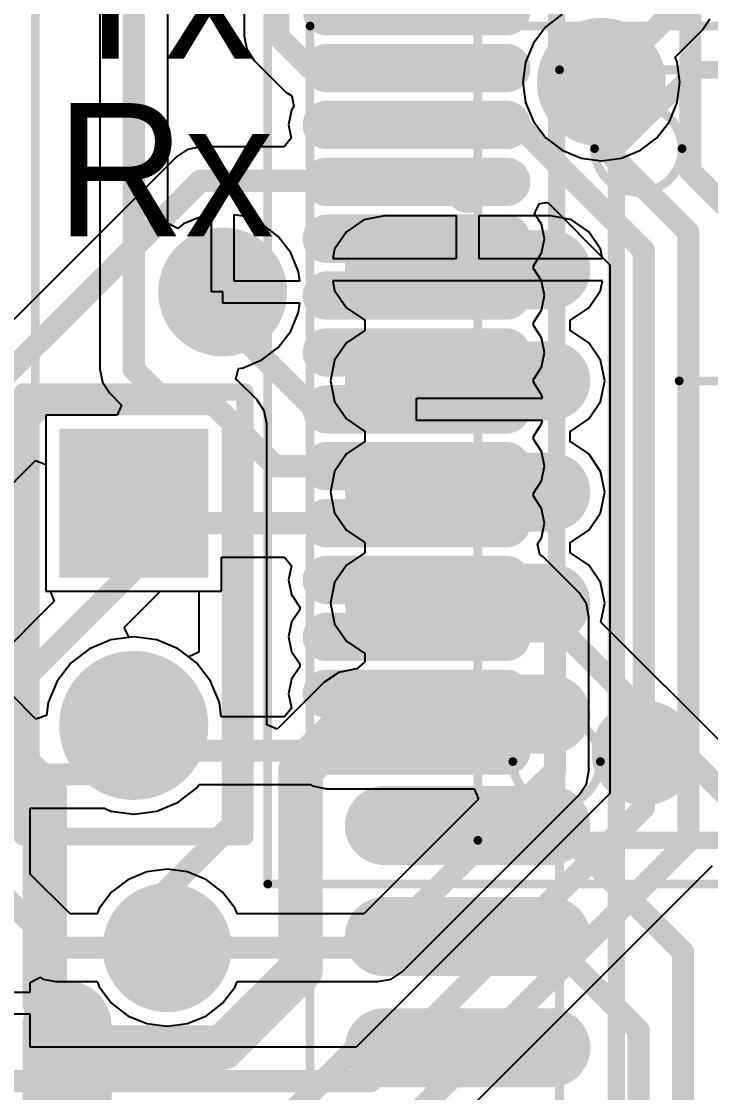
# Model space of a CAD drawing. Extents: x 60.8 to 138.7, y 69.3 to 128.3.
# Drawn here: x 96.63 to 104.51, y 89.4 to 101.64 of the extents above; entities that cross this region are included whole.
import ezdxf

# ---------------------------------------------------------------- set-up
doc = ezdxf.new("R2010")
doc.units = 0
doc.layers.get('0').update_dxf_attribs({"linetype": 'CONTINUOUS'})
for name, color, linetype in [('BOTTOMLAYER', 5, 'CONTINUOUS'), ('BOTTOMOVERLAY', 54, 'CONTINUOUS'), ('BOTTOMPASTE', 16, 'CONTINUOUS'), ('BOTTOMSOLDER', 6, 'CONTINUOUS'), ('MECHANICAL13', 56, 'CONTINUOUS'), ('MECHANICAL15', 56, 'CONTINUOUS'), ('MULTILAYER', 9, 'CONTINUOUS'), ('TOPLAYER', 1, 'CONTINUOUS'), ('TOPOVERLAY', 2, 'CONTINUOUS'), ('TOPPASTE', 8, 'CONTINUOUS'), ('TOPSOLDER', 216, 'CONTINUOUS')]:
    doc.layers.add(name, color=color, linetype=linetype)

# ---------------------------------------------------------------- blocks, each defined once
blk = doc.blocks.new('P____SO20_M_29')
at = {"layer": 'MECHANICAL15', "const_width": 0.1}
blk.add_lwpolyline([(-8.4, 8.5), (-8.4, -8.5)], dxfattribs=at)
blk = doc.blocks.new('P____SO20_M_30')
at = {"layer": 'MECHANICAL13', "const_width": 0.1}
for points in [[(-5.55, 8), (5.55, 8)], [(-5.55, -8), (-5.55, 8)]]:
    blk.add_lwpolyline(points, dxfattribs=at)
at = {"layer": 'MECHANICAL13'}
for points, const_width in [([(-5.575, 8, 1), (-5.525, 8, 1)], 0.05), ([(-5.575, 8, 1), (-5.525, 8, 1)], 0.05), ([(-4.15, 7.1, 1), (-5.15, 7.1, 1)], 0.1), ([(-5.175, 7.1, 1), (-5.125, 7.1, 1)], 0.05), ([(-4.175, 7.1, 1), (-4.125, 7.1, 1)], 0.05)]:
    blk.add_lwpolyline(points, format="xyb", close=True, dxfattribs=dict(at, const_width=const_width))
at = {"layer": 'MECHANICAL15', "const_width": 0.1}
for points in [[(-8.4, 8.5), (8.4, 8.5)], [(-8.4, -8.5), (-8.4, 8.5)]]:
    blk.add_lwpolyline(points, dxfattribs=at)
at = {"layer": 'MECHANICAL15', "const_width": 0.05}
blk.add_lwpolyline([(-8.425, 8.5, 1), (-8.375, 8.5, 1)], format="xyb", close=True, dxfattribs=at)
blk.add_lwpolyline([(-8.425, 8.5, 1), (-8.375, 8.5, 1)], format="xyb", close=True, dxfattribs=at)
at = {"layer": 'TOPLAYER', "const_width": 0.7}
for points in [[(-7.55, 5.715), (-5.65, 5.715)], [(-7.55, 4.445), (-5.65, 4.445)], [(-7.55, 3.175), (-5.65, 3.175)], [(-7.55, 1.905), (-5.65, 1.905)], [(-7.55, 0.635), (-5.65, 0.635)], [(-7.55, -0.635), (-5.65, -0.635)], [(-7.55, -1.905), (-5.65, -1.905)], [(-7.55, -3.175), (-5.65, -3.175)]]:
    blk.add_lwpolyline(points, dxfattribs=at)
at = {"layer": 'TOPLAYER', "const_width": 0.35}
for points in [[(-7.725, 5.715, 1), (-7.375, 5.715, 1)], [(-5.825, 5.715, 1), (-5.475, 5.715, 1)], [(-7.725, 4.445, 1), (-7.375, 4.445, 1)], [(-5.825, 4.445, 1), (-5.475, 4.445, 1)], [(-7.725, 3.175, 1), (-7.375, 3.175, 1)], [(-5.825, 3.175, 1), (-5.475, 3.175, 1)], [(-7.725, 1.905, 1), (-7.375, 1.905, 1)], [(-5.825, 1.905, 1), (-5.475, 1.905, 1)], [(-7.725, 0.635, 1), (-7.375, 0.635, 1)], [(-5.825, 0.635, 1), (-5.475, 0.635, 1)], [(-7.725, -0.635, 1), (-7.375, -0.635, 1)], [(-5.825, -0.635, 1), (-5.475, -0.635, 1)], [(-7.725, -1.905, 1), (-7.375, -1.905, 1)], [(-5.825, -1.905, 1), (-5.475, -1.905, 1)], [(-7.725, -3.175, 1), (-7.375, -3.175, 1)], [(-5.825, -3.175, 1), (-5.475, -3.175, 1)]]:
    blk.add_lwpolyline(points, format="xyb", close=True, dxfattribs=at)
at = {"layer": 'TOPOVERLAY', "const_width": 0.2}
for points in [[(-4.9, 7.1), (-4, 8)], [(-4, 8), (-3.65, 8)], [(-4.9, -8), (-4.9, 7.1)]]:
    blk.add_lwpolyline(points, dxfattribs=at)
at = {"layer": 'TOPOVERLAY'}
for points, const_width in [([(-4.05, 8, 1), (-3.95, 8, 1)], 0.1), ([(-4.05, 8, 1), (-3.95, 8, 1)], 0.1), ([(-4.95, 7.1, 1), (-4.85, 7.1, 1)], 0.1), ([(-4.95, 7.1, 1), (-4.85, 7.1, 1)], 0.1), ([(-6.475, 6.615, 1), (-6.725, 6.615, 1)], 0.25), ([(-6.787, 6.615, 1), (-6.663, 6.615, 1)], 0.125), ([(-6.537, 6.615, 1), (-6.412, 6.615, 1)], 0.125)]:
    blk.add_lwpolyline(points, format="xyb", close=True, dxfattribs=dict(at, const_width=const_width))
at = {"layer": 'TOPPASTE', "const_width": 0.7}
for points in [[(-7.55, 5.715), (-5.65, 5.715)], [(-7.55, 4.445), (-5.65, 4.445)], [(-7.55, 3.175), (-5.65, 3.175)], [(-7.55, 1.905), (-5.65, 1.905)], [(-7.55, 0.635), (-5.65, 0.635)], [(-7.55, -0.635), (-5.65, -0.635)], [(-7.55, -1.905), (-5.65, -1.905)], [(-7.55, -3.175), (-5.65, -3.175)]]:
    blk.add_lwpolyline(points, dxfattribs=at)
at = {"layer": 'TOPPASTE', "const_width": 0.35}
for points in [[(-7.725, 5.715, 1), (-7.375, 5.715, 1)], [(-5.825, 5.715, 1), (-5.475, 5.715, 1)], [(-7.725, 4.445, 1), (-7.375, 4.445, 1)], [(-5.825, 4.445, 1), (-5.475, 4.445, 1)], [(-7.725, 3.175, 1), (-7.375, 3.175, 1)], [(-5.825, 3.175, 1), (-5.475, 3.175, 1)], [(-7.725, 1.905, 1), (-7.375, 1.905, 1)], [(-5.825, 1.905, 1), (-5.475, 1.905, 1)], [(-7.725, 0.635, 1), (-7.375, 0.635, 1)], [(-5.825, 0.635, 1), (-5.475, 0.635, 1)], [(-7.725, -0.635, 1), (-7.375, -0.635, 1)], [(-5.825, -0.635, 1), (-5.475, -0.635, 1)], [(-7.725, -1.905, 1), (-7.375, -1.905, 1)], [(-5.825, -1.905, 1), (-5.475, -1.905, 1)], [(-7.725, -3.175, 1), (-7.375, -3.175, 1)], [(-5.825, -3.175, 1), (-5.475, -3.175, 1)]]:
    blk.add_lwpolyline(points, format="xyb", close=True, dxfattribs=at)
at = {"layer": 'TOPSOLDER', "const_width": 0.903}
for points in [[(-7.55, 5.715), (-5.65, 5.715)], [(-7.55, 4.445), (-5.65, 4.445)], [(-7.55, 3.175), (-5.65, 3.175)], [(-7.55, 1.905), (-5.65, 1.905)], [(-7.55, 0.635), (-5.65, 0.635)], [(-7.55, -0.635), (-5.65, -0.635)], [(-7.55, -1.905), (-5.65, -1.905)], [(-7.55, -3.175), (-5.65, -3.175)]]:
    blk.add_lwpolyline(points, dxfattribs=at)
at = {"layer": 'TOPSOLDER', "const_width": 0.452}
for points in [[(-7.776, 5.715, 1), (-7.324, 5.715, 1)], [(-5.876, 5.715, 1), (-5.424, 5.715, 1)], [(-7.776, 4.445, 1), (-7.324, 4.445, 1)], [(-5.876, 4.445, 1), (-5.424, 4.445, 1)], [(-7.776, 3.175, 1), (-7.324, 3.175, 1)], [(-5.876, 3.175, 1), (-5.424, 3.175, 1)], [(-7.776, 1.905, 1), (-7.324, 1.905, 1)], [(-5.876, 1.905, 1), (-5.424, 1.905, 1)], [(-7.776, 0.635, 1), (-7.324, 0.635, 1)], [(-5.876, 0.635, 1), (-5.424, 0.635, 1)], [(-7.776, -0.635, 1), (-7.324, -0.635, 1)], [(-5.876, -0.635, 1), (-5.424, -0.635, 1)], [(-7.776, -1.905, 1), (-7.324, -1.905, 1)], [(-5.876, -1.905, 1), (-5.424, -1.905, 1)], [(-7.776, -3.175, 1), (-7.324, -3.175, 1)], [(-5.876, -3.175, 1), (-5.424, -3.175, 1)]]:
    blk.add_lwpolyline(points, format="xyb", close=True, dxfattribs=at)
blk = doc.blocks.new('HDR1X2_54')
at = {"layer": 'BOTTOMLAYER', "const_width": 0.75}
blk.add_lwpolyline([(2.165, 0, 1), (2.915, 0, 1)], format="xyb", close=True, dxfattribs=at)
at = {"layer": 'BOTTOMLAYER'}
blk.add_solid([(-0.75, -0.75), (0.75, -0.75), (-0.75, 0.75), (0.75, 0.75)], dxfattribs=at)
at = {"layer": 'BOTTOMSOLDER', "const_width": 0.852}
blk.add_lwpolyline([(2.114, 0, 1), (2.966, 0, 1)], format="xyb", close=True, dxfattribs=at)
at = {"layer": 'BOTTOMSOLDER'}
blk.add_solid([(-0.852, -0.852), (0.852, -0.852), (-0.852, 0.852), (0.852, 0.852)], dxfattribs=at)
at = {"layer": 'MULTILAYER', "const_width": 0.75}
blk.add_lwpolyline([(2.165, 0, 1), (2.915, 0, 1)], format="xyb", close=True, dxfattribs=at)
at = {"layer": 'MULTILAYER'}
blk.add_solid([(-0.75, -0.75), (0.75, -0.75), (-0.75, 0.75), (0.75, 0.75)], dxfattribs=at)
at = {"layer": 'TOPLAYER', "const_width": 0.75}
blk.add_lwpolyline([(2.165, 0, 1), (2.915, 0, 1)], format="xyb", close=True, dxfattribs=at)
at = {"layer": 'TOPLAYER'}
blk.add_solid([(-0.75, -0.75), (0.75, -0.75), (-0.75, 0.75), (0.75, 0.75)], dxfattribs=at)
at = {"layer": 'TOPOVERLAY', "const_width": 0.2}
for points in [[(-1.27, -1.27), (-1.27, 1.27)], [(3.81, 1.27), (-1.27, 1.27)], [(3.81, -1.27), (3.81, 1.27)], [(3.81, -1.27), (-1.27, -1.27)]]:
    blk.add_lwpolyline(points, dxfattribs=at)
at = {"layer": 'TOPOVERLAY', "const_width": 0.1}
for points in [[(-1.32, 1.27, 1), (-1.22, 1.27, 1)], [(-1.32, 1.27, 1), (-1.22, 1.27, 1)], [(3.76, 1.27, 1), (3.86, 1.27, 1)], [(3.76, 1.27, 1), (3.86, 1.27, 1)], [(-1.32, -1.27, 1), (-1.22, -1.27, 1)], [(-1.32, -1.27, 1), (-1.22, -1.27, 1)], [(3.76, -1.27, 1), (3.86, -1.27, 1)], [(3.76, -1.27, 1), (3.86, -1.27, 1)]]:
    blk.add_lwpolyline(points, format="xyb", close=True, dxfattribs=at)
at = {"layer": 'TOPSOLDER', "const_width": 0.852}
blk.add_lwpolyline([(2.114, 0, 1), (2.966, 0, 1)], format="xyb", close=True, dxfattribs=at)
at = {"layer": 'TOPSOLDER'}
blk.add_solid([(-0.852, -0.852), (0.852, -0.852), (-0.852, 0.852), (0.852, 0.852)], dxfattribs=at)
blk = doc.blocks.new('SSOP_28_M_B_56')
at = {"layer": 'BOTTOMLAYER', "const_width": 0.35}
for points in [[(-2.475, 4.225), (-4.525, 4.225)], [(4.525, 4.225), (2.475, 4.225)], [(-2.475, 3.575), (-4.525, 3.575)], [(4.525, 3.575), (2.475, 3.575)], [(-2.475, 2.925), (-4.525, 2.925)], [(4.525, 2.925), (2.475, 2.925)], [(-2.475, 2.275), (-4.525, 2.275)], [(4.525, 2.275), (2.475, 2.275)], [(-2.475, 1.625), (-4.525, 1.625)], [(4.525, 1.625), (2.475, 1.625)], [(-2.475, 0.975), (-4.525, 0.975)], [(4.525, 0.975), (2.475, 0.975)], [(-2.475, 0.325), (-4.525, 0.325)], [(4.525, 0.325), (2.475, 0.325)], [(-2.475, -0.325), (-4.525, -0.325)], [(4.525, -0.325), (2.475, -0.325)], [(-2.475, -0.975), (-4.525, -0.975)], [(4.525, -0.975), (2.475, -0.975)], [(-2.475, -1.625), (-4.525, -1.625)], [(4.525, -1.625), (2.475, -1.625)], [(-2.475, -2.275), (-4.525, -2.275)], [(4.525, -2.275), (2.475, -2.275)], [(-2.475, -2.925), (-4.525, -2.925)], [(4.525, -2.925), (2.475, -2.925)], [(-2.475, -3.575), (-4.525, -3.575)], [(4.525, -3.575), (2.475, -3.575)], [(-2.475, -4.225), (-4.525, -4.225)], [(4.525, -4.225), (2.475, -4.225)]]:
    blk.add_lwpolyline(points, dxfattribs=at)
at = {"layer": 'BOTTOMLAYER', "const_width": 0.175}
for points in [[(-4.613, 4.225, 1), (-4.437, 4.225, 1)], [(-2.563, 4.225, 1), (-2.388, 4.225, 1)], [(2.388, 4.225, 1), (2.563, 4.225, 1)], [(4.437, 4.225, 1), (4.613, 4.225, 1)], [(-4.613, 3.575, 1), (-4.437, 3.575, 1)], [(-2.563, 3.575, 1), (-2.388, 3.575, 1)], [(2.388, 3.575, 1), (2.563, 3.575, 1)], [(4.437, 3.575, 1), (4.613, 3.575, 1)], [(-4.613, 2.925, 1), (-4.437, 2.925, 1)], [(-2.563, 2.925, 1), (-2.388, 2.925, 1)], [(2.388, 2.925, 1), (2.563, 2.925, 1)], [(4.437, 2.925, 1), (4.613, 2.925, 1)], [(-4.613, 2.275, 1), (-4.437, 2.275, 1)], [(-2.563, 2.275, 1), (-2.388, 2.275, 1)], [(2.388, 2.275, 1), (2.563, 2.275, 1)], [(4.437, 2.275, 1), (4.613, 2.275, 1)], [(-4.613, 1.625, 1), (-4.437, 1.625, 1)], [(-2.563, 1.625, 1), (-2.388, 1.625, 1)], [(2.388, 1.625, 1), (2.563, 1.625, 1)], [(4.437, 1.625, 1), (4.613, 1.625, 1)], [(-4.613, 0.975, 1), (-4.437, 0.975, 1)], [(-2.563, 0.975, 1), (-2.388, 0.975, 1)], [(2.388, 0.975, 1), (2.563, 0.975, 1)], [(4.437, 0.975, 1), (4.613, 0.975, 1)], [(-4.613, 0.325, 1), (-4.437, 0.325, 1)], [(-2.563, 0.325, 1), (-2.388, 0.325, 1)], [(2.388, 0.325, 1), (2.563, 0.325, 1)], [(4.437, 0.325, 1), (4.613, 0.325, 1)], [(-4.613, -0.325, 1), (-4.437, -0.325, 1)], [(-2.563, -0.325, 1), (-2.388, -0.325, 1)], [(2.388, -0.325, 1), (2.563, -0.325, 1)], [(4.437, -0.325, 1), (4.613, -0.325, 1)], [(-4.613, -0.975, 1), (-4.437, -0.975, 1)], [(-2.563, -0.975, 1), (-2.388, -0.975, 1)], [(2.388, -0.975, 1), (2.563, -0.975, 1)], [(4.437, -0.975, 1), (4.613, -0.975, 1)], [(-4.613, -1.625, 1), (-4.437, -1.625, 1)], [(-2.563, -1.625, 1), (-2.388, -1.625, 1)], [(2.388, -1.625, 1), (2.563, -1.625, 1)], [(4.437, -1.625, 1), (4.613, -1.625, 1)], [(-4.613, -2.275, 1), (-4.437, -2.275, 1)], [(-2.563, -2.275, 1), (-2.388, -2.275, 1)], [(2.388, -2.275, 1), (2.563, -2.275, 1)], [(4.437, -2.275, 1), (4.613, -2.275, 1)], [(-4.613, -2.925, 1), (-4.437, -2.925, 1)], [(-2.563, -2.925, 1), (-2.388, -2.925, 1)], [(2.388, -2.925, 1), (2.563, -2.925, 1)], [(4.437, -2.925, 1), (4.613, -2.925, 1)], [(-4.613, -3.575, 1), (-4.437, -3.575, 1)], [(-2.563, -3.575, 1), (-2.388, -3.575, 1)], [(2.388, -3.575, 1), (2.563, -3.575, 1)], [(4.437, -3.575, 1), (4.613, -3.575, 1)], [(-4.613, -4.225, 1), (-4.437, -4.225, 1)], [(-2.563, -4.225, 1), (-2.388, -4.225, 1)], [(2.388, -4.225, 1), (2.563, -4.225, 1)], [(4.437, -4.225, 1), (4.613, -4.225, 1)]]:
    blk.add_lwpolyline(points, format="xyb", close=True, dxfattribs=at)
at = {"layer": 'BOTTOMOVERLAY', "const_width": 0.2}
for points in [[(-1.9, 5.25), (1.9, 5.25)], [(-1.9, -5.25), (-1.9, 5.25)], [(1.9, -5.25), (1.9, 5.25)], [(-1.9, -5.25), (1.9, -5.25)]]:
    blk.add_lwpolyline(points, dxfattribs=at)
at = {"layer": 'BOTTOMOVERLAY'}
for points, const_width in [([(-1.95, 5.25, 1), (-1.85, 5.25, 1)], 0.1), ([(-1.95, 5.25, 1), (-1.85, 5.25, 1)], 0.1), ([(1.85, 5.25, 1), (1.95, 5.25, 1)], 0.1), ([(1.85, 5.25, 1), (1.95, 5.25, 1)], 0.1), ([(-0.6, -4.25, 1), (-1.2, -4.25, 1)], 0.6), ([(-1.35, -4.25, 1), (-1.05, -4.25, 1)], 0.3), ([(-0.75, -4.25, 1), (-0.45, -4.25, 1)], 0.3), ([(-3.375, -4.95, 1), (-3.625, -4.95, 1)], 0.25), ([(-3.688, -4.95, 1), (-3.563, -4.95, 1)], 0.125), ([(-3.437, -4.95, 1), (-3.313, -4.95, 1)], 0.125), ([(-1.95, -5.25, 1), (-1.85, -5.25, 1)], 0.1), ([(-1.95, -5.25, 1), (-1.85, -5.25, 1)], 0.1), ([(1.85, -5.25, 1), (1.95, -5.25, 1)], 0.1), ([(1.85, -5.25, 1), (1.95, -5.25, 1)], 0.1)]:
    blk.add_lwpolyline(points, format="xyb", close=True, dxfattribs=dict(at, const_width=const_width))
at = {"layer": 'BOTTOMPASTE', "const_width": 0.35}
for points in [[(-2.475, 4.225), (-4.525, 4.225)], [(4.525, 4.225), (2.475, 4.225)], [(-2.475, 3.575), (-4.525, 3.575)], [(4.525, 3.575), (2.475, 3.575)], [(-2.475, 2.925), (-4.525, 2.925)], [(4.525, 2.925), (2.475, 2.925)], [(-2.475, 2.275), (-4.525, 2.275)], [(4.525, 2.275), (2.475, 2.275)], [(-2.475, 1.625), (-4.525, 1.625)], [(4.525, 1.625), (2.475, 1.625)], [(-2.475, 0.975), (-4.525, 0.975)], [(4.525, 0.975), (2.475, 0.975)], [(-2.475, 0.325), (-4.525, 0.325)], [(4.525, 0.325), (2.475, 0.325)], [(-2.475, -0.325), (-4.525, -0.325)], [(4.525, -0.325), (2.475, -0.325)], [(-2.475, -0.975), (-4.525, -0.975)], [(4.525, -0.975), (2.475, -0.975)], [(-2.475, -1.625), (-4.525, -1.625)], [(4.525, -1.625), (2.475, -1.625)], [(-2.475, -2.275), (-4.525, -2.275)], [(4.525, -2.275), (2.475, -2.275)], [(-2.475, -2.925), (-4.525, -2.925)], [(4.525, -2.925), (2.475, -2.925)], [(-2.475, -3.575), (-4.525, -3.575)], [(4.525, -3.575), (2.475, -3.575)], [(-2.475, -4.225), (-4.525, -4.225)], [(4.525, -4.225), (2.475, -4.225)]]:
    blk.add_lwpolyline(points, dxfattribs=at)
at = {"layer": 'BOTTOMPASTE', "const_width": 0.175}
for points in [[(-4.613, 4.225, 1), (-4.437, 4.225, 1)], [(-2.563, 4.225, 1), (-2.388, 4.225, 1)], [(2.388, 4.225, 1), (2.563, 4.225, 1)], [(4.437, 4.225, 1), (4.613, 4.225, 1)], [(-4.613, 3.575, 1), (-4.437, 3.575, 1)], [(-2.563, 3.575, 1), (-2.388, 3.575, 1)], [(2.388, 3.575, 1), (2.563, 3.575, 1)], [(4.437, 3.575, 1), (4.613, 3.575, 1)], [(-4.613, 2.925, 1), (-4.437, 2.925, 1)], [(-2.563, 2.925, 1), (-2.388, 2.925, 1)], [(2.388, 2.925, 1), (2.563, 2.925, 1)], [(4.437, 2.925, 1), (4.613, 2.925, 1)], [(-4.613, 2.275, 1), (-4.437, 2.275, 1)], [(-2.563, 2.275, 1), (-2.388, 2.275, 1)], [(2.388, 2.275, 1), (2.563, 2.275, 1)], [(4.437, 2.275, 1), (4.613, 2.275, 1)], [(-4.613, 1.625, 1), (-4.437, 1.625, 1)], [(-2.563, 1.625, 1), (-2.388, 1.625, 1)], [(2.388, 1.625, 1), (2.563, 1.625, 1)], [(4.437, 1.625, 1), (4.613, 1.625, 1)], [(-4.613, 0.975, 1), (-4.437, 0.975, 1)], [(-2.563, 0.975, 1), (-2.388, 0.975, 1)], [(2.388, 0.975, 1), (2.563, 0.975, 1)], [(4.437, 0.975, 1), (4.613, 0.975, 1)], [(-4.613, 0.325, 1), (-4.437, 0.325, 1)], [(-2.563, 0.325, 1), (-2.388, 0.325, 1)], [(2.388, 0.325, 1), (2.563, 0.325, 1)], [(4.437, 0.325, 1), (4.613, 0.325, 1)], [(-4.613, -0.325, 1), (-4.437, -0.325, 1)], [(-2.563, -0.325, 1), (-2.388, -0.325, 1)], [(2.388, -0.325, 1), (2.563, -0.325, 1)], [(4.437, -0.325, 1), (4.613, -0.325, 1)], [(-4.613, -0.975, 1), (-4.437, -0.975, 1)], [(-2.563, -0.975, 1), (-2.388, -0.975, 1)], [(2.388, -0.975, 1), (2.563, -0.975, 1)], [(4.437, -0.975, 1), (4.613, -0.975, 1)], [(-4.613, -1.625, 1), (-4.437, -1.625, 1)], [(-2.563, -1.625, 1), (-2.388, -1.625, 1)], [(2.388, -1.625, 1), (2.563, -1.625, 1)], [(4.437, -1.625, 1), (4.613, -1.625, 1)], [(-4.613, -2.275, 1), (-4.437, -2.275, 1)], [(-2.563, -2.275, 1), (-2.388, -2.275, 1)], [(2.388, -2.275, 1), (2.563, -2.275, 1)], [(4.437, -2.275, 1), (4.613, -2.275, 1)], [(-4.613, -2.925, 1), (-4.437, -2.925, 1)], [(-2.563, -2.925, 1), (-2.388, -2.925, 1)], [(2.388, -2.925, 1), (2.563, -2.925, 1)], [(4.437, -2.925, 1), (4.613, -2.925, 1)], [(-4.613, -3.575, 1), (-4.437, -3.575, 1)], [(-2.563, -3.575, 1), (-2.388, -3.575, 1)], [(2.388, -3.575, 1), (2.563, -3.575, 1)], [(4.437, -3.575, 1), (4.613, -3.575, 1)], [(-4.613, -4.225, 1), (-4.437, -4.225, 1)], [(-2.563, -4.225, 1), (-2.388, -4.225, 1)], [(2.388, -4.225, 1), (2.563, -4.225, 1)], [(4.437, -4.225, 1), (4.613, -4.225, 1)]]:
    blk.add_lwpolyline(points, format="xyb", close=True, dxfattribs=at)
at = {"layer": 'BOTTOMSOLDER', "const_width": 0.553}
for points in [[(-2.475, 4.225), (-4.525, 4.225)], [(4.525, 4.225), (2.475, 4.225)], [(-2.475, 3.575), (-4.525, 3.575)], [(4.525, 3.575), (2.475, 3.575)], [(-2.475, 2.925), (-4.525, 2.925)], [(4.525, 2.925), (2.475, 2.925)], [(-2.475, 2.275), (-4.525, 2.275)], [(4.525, 2.275), (2.475, 2.275)], [(-2.475, 1.625), (-4.525, 1.625)], [(4.525, 1.625), (2.475, 1.625)], [(-2.475, 0.975), (-4.525, 0.975)], [(4.525, 0.975), (2.475, 0.975)], [(-2.475, 0.325), (-4.525, 0.325)], [(4.525, 0.325), (2.475, 0.325)], [(-2.475, -0.325), (-4.525, -0.325)], [(4.525, -0.325), (2.475, -0.325)], [(-2.475, -0.975), (-4.525, -0.975)], [(4.525, -0.975), (2.475, -0.975)], [(-2.475, -1.625), (-4.525, -1.625)], [(4.525, -1.625), (2.475, -1.625)], [(-2.475, -2.275), (-4.525, -2.275)], [(4.525, -2.275), (2.475, -2.275)], [(-2.475, -2.925), (-4.525, -2.925)], [(4.525, -2.925), (2.475, -2.925)], [(-2.475, -3.575), (-4.525, -3.575)], [(4.525, -3.575), (2.475, -3.575)], [(-2.475, -4.225), (-4.525, -4.225)], [(4.525, -4.225), (2.475, -4.225)]]:
    blk.add_lwpolyline(points, dxfattribs=at)
at = {"layer": 'BOTTOMSOLDER', "const_width": 0.277}
for points in [[(-4.663, 4.225, 1), (-4.387, 4.225, 1)], [(-2.613, 4.225, 1), (-2.337, 4.225, 1)], [(2.337, 4.225, 1), (2.613, 4.225, 1)], [(4.387, 4.225, 1), (4.663, 4.225, 1)], [(-4.663, 3.575, 1), (-4.387, 3.575, 1)], [(-2.613, 3.575, 1), (-2.337, 3.575, 1)], [(2.337, 3.575, 1), (2.613, 3.575, 1)], [(4.387, 3.575, 1), (4.663, 3.575, 1)], [(-4.663, 2.925, 1), (-4.387, 2.925, 1)], [(-2.613, 2.925, 1), (-2.337, 2.925, 1)], [(2.337, 2.925, 1), (2.613, 2.925, 1)], [(4.387, 2.925, 1), (4.663, 2.925, 1)], [(-4.663, 2.275, 1), (-4.387, 2.275, 1)], [(-2.613, 2.275, 1), (-2.337, 2.275, 1)], [(2.337, 2.275, 1), (2.613, 2.275, 1)], [(4.387, 2.275, 1), (4.663, 2.275, 1)], [(-4.663, 1.625, 1), (-4.387, 1.625, 1)], [(-2.613, 1.625, 1), (-2.337, 1.625, 1)], [(2.337, 1.625, 1), (2.613, 1.625, 1)], [(4.387, 1.625, 1), (4.663, 1.625, 1)], [(-4.663, 0.975, 1), (-4.387, 0.975, 1)], [(-2.613, 0.975, 1), (-2.337, 0.975, 1)], [(2.337, 0.975, 1), (2.613, 0.975, 1)], [(4.387, 0.975, 1), (4.663, 0.975, 1)], [(-4.663, 0.325, 1), (-4.387, 0.325, 1)], [(-2.613, 0.325, 1), (-2.337, 0.325, 1)], [(2.337, 0.325, 1), (2.613, 0.325, 1)], [(4.387, 0.325, 1), (4.663, 0.325, 1)], [(-4.663, -0.325, 1), (-4.387, -0.325, 1)], [(-2.613, -0.325, 1), (-2.337, -0.325, 1)], [(2.337, -0.325, 1), (2.613, -0.325, 1)], [(4.387, -0.325, 1), (4.663, -0.325, 1)], [(-4.663, -0.975, 1), (-4.387, -0.975, 1)], [(-2.613, -0.975, 1), (-2.337, -0.975, 1)], [(2.337, -0.975, 1), (2.613, -0.975, 1)], [(4.387, -0.975, 1), (4.663, -0.975, 1)], [(-4.663, -1.625, 1), (-4.387, -1.625, 1)], [(-2.613, -1.625, 1), (-2.337, -1.625, 1)], [(2.337, -1.625, 1), (2.613, -1.625, 1)], [(4.387, -1.625, 1), (4.663, -1.625, 1)], [(-4.663, -2.275, 1), (-4.387, -2.275, 1)], [(-2.613, -2.275, 1), (-2.337, -2.275, 1)], [(2.337, -2.275, 1), (2.613, -2.275, 1)], [(4.387, -2.275, 1), (4.663, -2.275, 1)], [(-4.663, -2.925, 1), (-4.387, -2.925, 1)], [(-2.613, -2.925, 1), (-2.337, -2.925, 1)], [(2.337, -2.925, 1), (2.613, -2.925, 1)], [(4.387, -2.925, 1), (4.663, -2.925, 1)], [(-4.663, -3.575, 1), (-4.387, -3.575, 1)], [(-2.613, -3.575, 1), (-2.337, -3.575, 1)], [(2.337, -3.575, 1), (2.613, -3.575, 1)], [(4.387, -3.575, 1), (4.663, -3.575, 1)], [(-4.663, -4.225, 1), (-4.387, -4.225, 1)], [(-2.613, -4.225, 1), (-2.337, -4.225, 1)], [(2.337, -4.225, 1), (2.613, -4.225, 1)], [(4.387, -4.225, 1), (4.663, -4.225, 1)]]:
    blk.add_lwpolyline(points, format="xyb", close=True, dxfattribs=at)
at = {"layer": 'MECHANICAL13', "const_width": 0.1}
for points in [[(-2.8, 5.25), (2.8, 5.25)], [(-2.8, -5.25), (-2.8, 5.25)], [(2.8, -5.25), (2.8, 5.25)], [(-2.8, -5.25), (2.8, -5.25)]]:
    blk.add_lwpolyline(points, dxfattribs=at)
at = {"layer": 'MECHANICAL13'}
for points, const_width in [([(-2.825, 5.25, 1), (-2.775, 5.25, 1)], 0.05), ([(-2.825, 5.25, 1), (-2.775, 5.25, 1)], 0.05), ([(2.775, 5.25, 1), (2.825, 5.25, 1)], 0.05), ([(2.775, 5.25, 1), (2.825, 5.25, 1)], 0.05), ([(-1.4, -4.35, 1), (-2.4, -4.35, 1)], 0.1), ([(-2.425, -4.35, 1), (-2.375, -4.35, 1)], 0.05), ([(-1.425, -4.35, 1), (-1.375, -4.35, 1)], 0.05), ([(-2.825, -5.25, 1), (-2.775, -5.25, 1)], 0.05), ([(-2.825, -5.25, 1), (-2.775, -5.25, 1)], 0.05), ([(2.775, -5.25, 1), (2.825, -5.25, 1)], 0.05), ([(2.775, -5.25, 1), (2.825, -5.25, 1)], 0.05)]:
    blk.add_lwpolyline(points, format="xyb", close=True, dxfattribs=dict(at, const_width=const_width))
at = {"layer": 'MECHANICAL15', "const_width": 0.1}
for points in [[(-5.2, 5.75), (5.2, 5.75)], [(-5.2, -5.75), (-5.2, 5.75)], [(5.2, -5.75), (5.2, 5.75)], [(0, -0.5), (0, 0.5)], [(-0.5, 0), (0.5, 0)], [(-5.2, -5.75), (5.2, -5.75)]]:
    blk.add_lwpolyline(points, dxfattribs=at)
at = {"layer": 'MECHANICAL15', "const_width": 0.05}
for points in [[(-5.225, 5.75, 1), (-5.175, 5.75, 1)], [(-5.225, 5.75, 1), (-5.175, 5.75, 1)], [(5.175, 5.75, 1), (5.225, 5.75, 1)], [(5.175, 5.75, 1), (5.225, 5.75, 1)], [(-0.025, 0.5, 1), (0.025, 0.5, 1)], [(-0.525, 0, 1), (-0.475, 0, 1)], [(0.475, 0, 1), (0.525, 0, 1)], [(-0.025, -0.5, 1), (0.025, -0.5, 1)], [(-5.225, -5.75, 1), (-5.175, -5.75, 1)], [(-5.225, -5.75, 1), (-5.175, -5.75, 1)], [(5.175, -5.75, 1), (5.225, -5.75, 1)], [(5.175, -5.75, 1), (5.225, -5.75, 1)]]:
    blk.add_lwpolyline(points, format="xyb", close=True, dxfattribs=at)

msp = doc.modelspace()

# ---------------------------------------------------------------- linework, layer by layer
at = {"layer": 'BOTTOMLAYER'}
for p, q in [((99.179, 103.758), (99.179, 101.474)), ((99.179, 101.474), (99.179, 101.474)), ((99.179, 101.474), (99.179, 101.474)), ((99.179, 101.474), (99.208, 101.325)), ((99.208, 101.325), (99.292, 101.199)), ((99.292, 101.199), (99.655, 100.836)), ((99.655, 100.836), (99.721, 100.793)), ((99.721, 100.793), (99.745, 100.668)), ((99.719, 100.628), (99.686, 100.461)), ((99.745, 100.668), (99.719, 100.628)), ((99.686, 100.461), (99.716, 100.309)), ((99.716, 100.309), (99.635, 100.21)), ((98.53, 100.181), (98.404, 100.097)), ((98.679, 100.21), (98.53, 100.181)), ((99.635, 100.21), (98.679, 100.21)), ((98.404, 100.097), (94.244, 95.937)), ((102.497, 99.448), (102.551, 99.563)), ((102.551, 99.563), (102.648, 99.573)), ((102.648, 99.573), (103.357, 98.864)), ((102.577, 99.328), (102.497, 99.448)), ((102.61, 99.161), (102.577, 99.328)), ((102.577, 98.994), (102.61, 99.161)), ((102.482, 98.852), (102.577, 98.994)), ((102.482, 98.82), (102.482, 98.852)), ((102.577, 98.678), (102.482, 98.82)), ((103.357, 98.864), (103.357, 92.821)), ((102.61, 98.511), (102.577, 98.678)), ((102.577, 98.344), (102.61, 98.511)), ((102.482, 98.202), (102.577, 98.344)), ((102.482, 98.17), (102.482, 98.202)), ((102.577, 98.028), (102.482, 98.17)), ((102.61, 97.861), (102.577, 98.028)), ((102.577, 97.694), (102.61, 97.861)), ((102.482, 97.552), (102.577, 97.694)), ((102.482, 97.52), (102.482, 97.552)), ((102.577, 97.378), (102.482, 97.52)), ((101.148, 97.084), (101.148, 97.338)), ((101.148, 97.338), (102.585, 97.338)), ((102.585, 97.338), (102.577, 97.378)), ((102.585, 97.084), (101.148, 97.084)), ((102.577, 97.044), (102.585, 97.084)), ((102.482, 96.902), (102.577, 97.044)), ((102.482, 96.87), (102.482, 96.902)), ((102.577, 96.728), (102.482, 96.87)), ((102.61, 96.561), (102.577, 96.728)), ((94.639, 94.471), (96.796, 96.627)), ((96.796, 96.627), (96.913, 96.579)), ((96.913, 96.579), (96.913, 95.135)), ((102.577, 96.394), (102.61, 96.561)), ((102.482, 96.252), (102.577, 96.394)), ((102.482, 96.22), (102.482, 96.252)), ((102.577, 96.078), (102.482, 96.22)), ((102.61, 95.911), (102.577, 96.078)), ((102.577, 95.744), (102.61, 95.911)), ((102.531, 95.675), (102.577, 95.744)), ((102.556, 95.551), (102.531, 95.675)), ((98.921, 95.135), (98.921, 95.523)), ((98.921, 95.523), (99.638, 95.523)), ((99.638, 95.523), (99.718, 95.424)), ((102.595, 95.525), (102.556, 95.551)), ((103.004, 95.116), (102.595, 95.525)), ((99.718, 95.424), (99.686, 95.261)), ((99.686, 95.261), (99.719, 95.094)), ((96.913, 95.135), (96.96, 95.135)), ((96.96, 95.135), (97.008, 95.018)), ((97.808, 94.719), (98.224, 95.135)), ((98.224, 95.135), (98.921, 95.135)), ((103.088, 94.99), (103.004, 95.116)), ((97.008, 95.018), (96.219, 94.228)), ((99.719, 95.094), (99.814, 94.952)), ((103.117, 94.841), (103.088, 94.99)), ((99.814, 94.92), (99.719, 94.778)), ((99.814, 94.952), (99.814, 94.92)), ((99.719, 94.778), (99.686, 94.611)), ((103.117, 93.081), (103.117, 94.841)), ((97.864, 94.605), (97.808, 94.719)), ((97.917, 94.612), (97.864, 94.605)), ((98.179, 94.577), (97.917, 94.612)), ((98.423, 94.476), (98.179, 94.577)), ((99.686, 94.611), (99.719, 94.444)), ((98.633, 94.315), (98.423, 94.476)), ((99.719, 94.444), (99.814, 94.302)), ((98.794, 94.105), (98.633, 94.315)), ((99.814, 94.27), (99.719, 94.128)), ((99.814, 94.302), (99.814, 94.27)), ((99.719, 94.128), (99.686, 93.961)), ((98.895, 93.861), (98.794, 94.105)), ((99.686, 93.961), (99.718, 93.798)), ((98.916, 93.699), (98.895, 93.861)), ((99.718, 93.798), (99.638, 93.699)), ((99.638, 93.699), (98.916, 93.699)), ((103.088, 92.932), (103.117, 93.081)), ((98.633, 92.883), (98.663, 92.923)), ((98.663, 92.923), (99.932, 92.923)), ((99.932, 92.923), (99.956, 92.907)), ((99.956, 92.907), (100.123, 92.874)), ((103.004, 92.806), (103.088, 92.932)), ((98.423, 92.722), (98.633, 92.883)), ((100.123, 92.874), (101.807, 92.874)), ((103.357, 92.821), (100.459, 89.923)), ((100.982, 90.784), (103.004, 92.806)), ((101.807, 92.874), (101.855, 92.756)), ((98.179, 92.621), (98.423, 92.722)), ((101.855, 92.756), (100.546, 91.447)), ((96.735, 91.901), (96.735, 92.652)), ((96.735, 92.652), (97.581, 92.652)), ((97.581, 92.652), (97.655, 92.621)), ((97.655, 92.621), (97.917, 92.586)), ((97.917, 92.586), (98.179, 92.621)), ((98.066, 91.925), (97.85, 91.836)), ((98.298, 91.956), (98.066, 91.925)), ((98.53, 91.925), (98.298, 91.956)), ((98.746, 91.836), (98.53, 91.925)), ((99.062, 86.534), (104.528, 92)), ((97.189, 91.447), (96.735, 91.901)), ((97.85, 91.836), (97.664, 91.693)), ((98.932, 91.693), (98.746, 91.836)), ((97.664, 91.693), (97.521, 91.507)), ((99.075, 91.507), (98.932, 91.693)), ((97.497, 91.447), (97.189, 91.447)), ((97.521, 91.507), (97.497, 91.447)), ((99.099, 91.447), (99.075, 91.507)), ((100.546, 91.447), (99.099, 91.447)), ((96.735, 90.662), (96.847, 90.722)), ((96.847, 90.722), (96.879, 90.7)), ((100.856, 90.7), (100.982, 90.784)), ((96.735, 90.552), (96.735, 90.662)), ((96.879, 90.7), (97.028, 90.671)), ((97.028, 90.671), (97.497, 90.671)), ((97.497, 90.671), (97.521, 90.611)), ((97.521, 90.611), (97.664, 90.425)), ((98.932, 90.425), (99.075, 90.611)), ((99.075, 90.611), (99.099, 90.671)), ((99.099, 90.671), (100.707, 90.671)), ((100.707, 90.671), (100.856, 90.7)), ((95.631, 90.552), (96.735, 90.552)), ((97.664, 90.425), (97.85, 90.282)), ((98.746, 90.282), (98.932, 90.425)), ((96.735, 90.298), (95.631, 90.298)), ((96.735, 89.923), (96.735, 90.298)), ((97.85, 90.282), (98.066, 90.193)), ((98.53, 90.193), (98.746, 90.282)), ((98.066, 90.193), (98.298, 90.162)), ((98.298, 90.162), (98.53, 90.193)), ((100.459, 89.923), (96.735, 89.923))]:
    msp.add_line(p, q, dxfattribs=at)
at = {"layer": 'BOTTOMLAYER', "const_width": 0.254}
for points in [[(104.275, 99.932), (104.275, 109.649)], [(99.567, 101.474), (99.567, 103.758)], [(99.567, 101.474), (99.93, 101.111)], [(99.93, 101.111), (101.148, 101.111)], [(103.259, 100.23), (103.259, 100.948)], [(101.148, 100.461), (101.152, 100.457)], [(101.152, 100.457), (102.313, 100.457)], [(102.313, 100.457), (103.745, 99.025)], [(103.259, 100.23), (104.253, 99.236)], [(104.275, 99.932), (104.761, 99.446)], [(94.297, 95.44), (98.679, 99.822)], [(98.679, 99.822), (101.137, 99.822)], [(101.137, 99.822), (101.148, 99.811)], [(104.253, 92.275), (104.253, 99.236)], [(103.745, 92.66), (103.745, 99.025)], [(98.933, 98.265), (98.933, 98.552)], [(98.933, 98.265), (99.987, 97.211)], [(94.259, 94.64), (96.901, 97.282)], [(96.901, 97.282), (96.913, 97.27)], [(96.913, 97.27), (98.825, 97.27)], [(98.825, 97.27), (99.4, 96.695)], [(99.987, 97.211), (101.148, 97.211)], [(99.4, 96.695), (99.534, 96.561)], [(99.534, 96.561), (101.148, 96.561)], [(96.38, 93.84), (98.451, 95.911)], [(98.451, 95.911), (101.148, 95.911)], [(101.148, 95.261), (101.159, 95.25)], [(101.159, 95.25), (102.32, 95.25)], [(102.32, 95.25), (102.729, 94.841)], [(102.729, 93.081), (102.729, 94.841)], [(97.841, 93.04), (98.112, 93.311)], [(98.112, 93.311), (100.965, 93.311)], [(93.534, 93.04), (97.841, 93.04)], [(100.707, 91.059), (102.729, 93.081)], [(100.62, 89.535), (103.745, 92.66)], [(98.787, 86.809), (104.253, 92.275)], [(96.445, 91.642), (97.028, 91.059)], [(97.028, 91.059), (98.298, 91.059)], [(98.298, 91.059), (100.707, 91.059)], [(94.615, 89.535), (100.62, 89.535)]]:
    msp.add_lwpolyline(points, dxfattribs=at)
at = {"layer": 'BOTTOMLAYER'}
for points, const_width in [([(99.504, 101.474, 1), (99.631, 101.474, 1)], 0.127), ([(99.504, 101.474, 1), (99.631, 101.474, 1)], 0.127), ([(102.942, 100.948, 1), (103.577, 100.948, 1)], 0.635), ([(99.867, 101.111, 1), (99.994, 101.111, 1)], 0.127), ([(99.867, 101.111, 1), (99.994, 101.111, 1)], 0.127), ([(101.084, 101.111, 1), (101.211, 101.111, 1)], 0.127), ([(103.196, 100.948, 1), (103.323, 100.948, 1)], 0.127), ([(101.084, 100.461, 1), (101.211, 100.461, 1)], 0.127), ([(101.088, 100.457, 1), (101.215, 100.457, 1)], 0.127), ([(101.088, 100.457, 1), (101.215, 100.457, 1)], 0.127), ([(102.25, 100.457, 1), (102.377, 100.457, 1)], 0.127), ([(102.25, 100.457, 1), (102.377, 100.457, 1)], 0.127), ([(103.196, 100.23, 1), (103.323, 100.23, 1)], 0.127), ([(103.196, 100.23, 1), (103.323, 100.23, 1)], 0.127), ([(104.211, 99.932, 1), (104.338, 99.932, 1)], 0.127), ([(104.211, 99.932, 1), (104.338, 99.932, 1)], 0.127), ([(98.615, 99.822, 1), (98.742, 99.822, 1)], 0.127), ([(98.615, 99.822, 1), (98.742, 99.822, 1)], 0.127), ([(101.073, 99.822, 1), (101.2, 99.822, 1)], 0.127), ([(101.073, 99.822, 1), (101.2, 99.822, 1)], 0.127), ([(101.084, 99.811, 1), (101.211, 99.811, 1)], 0.127), ([(104.189, 99.236, 1), (104.316, 99.236, 1)], 0.127), ([(104.189, 99.236, 1), (104.316, 99.236, 1)], 0.127), ([(98.615, 98.552, 1), (99.25, 98.552, 1)], 0.635), ([(103.681, 99.025, 1), (103.808, 99.025, 1)], 0.127), ([(103.681, 99.025, 1), (103.808, 99.025, 1)], 0.127), ([(98.869, 98.552, 1), (98.996, 98.552, 1)], 0.127), ([(98.869, 98.265, 1), (98.996, 98.265, 1)], 0.127), ([(98.869, 98.265, 1), (98.996, 98.265, 1)], 0.127), ([(96.837, 97.282, 1), (96.965, 97.282, 1)], 0.127), ([(96.837, 97.282, 1), (96.965, 97.282, 1)], 0.127), ([(96.849, 97.27, 1), (96.976, 97.27, 1)], 0.127), ([(96.849, 97.27, 1), (96.976, 97.27, 1)], 0.127), ([(98.761, 97.27, 1), (98.888, 97.27, 1)], 0.127), ([(98.761, 97.27, 1), (98.888, 97.27, 1)], 0.127), ([(99.923, 97.211, 1), (100.05, 97.211, 1)], 0.127), ([(99.923, 97.211, 1), (100.05, 97.211, 1)], 0.127), ([(101.084, 97.211, 1), (101.211, 97.211, 1)], 0.127), ([(99.336, 96.695, 1), (99.463, 96.695, 1)], 0.127), ([(99.336, 96.695, 1), (99.463, 96.695, 1)], 0.127), ([(99.47, 96.561, 1), (99.597, 96.561, 1)], 0.127), ([(99.47, 96.561, 1), (99.597, 96.561, 1)], 0.127), ([(101.084, 96.561, 1), (101.211, 96.561, 1)], 0.127), ([(98.387, 95.911, 1), (98.514, 95.911, 1)], 0.127), ([(98.387, 95.911, 1), (98.514, 95.911, 1)], 0.127), ([(101.084, 95.911, 1), (101.211, 95.911, 1)], 0.127), ([(101.084, 95.261, 1), (101.211, 95.261, 1)], 0.127), ([(101.096, 95.25, 1), (101.223, 95.25, 1)], 0.127), ([(101.096, 95.25, 1), (101.223, 95.25, 1)], 0.127), ([(102.257, 95.25, 1), (102.384, 95.25, 1)], 0.127), ([(102.257, 95.25, 1), (102.384, 95.25, 1)], 0.127), ([(102.665, 94.841, 1), (102.792, 94.841, 1)], 0.127), ([(102.665, 94.841, 1), (102.792, 94.841, 1)], 0.127), ([(98.049, 93.311, 1), (98.176, 93.311, 1)], 0.127), ([(98.049, 93.311, 1), (98.176, 93.311, 1)], 0.127), ([(100.901, 93.311, 1), (101.028, 93.311, 1)], 0.127), ([(97.778, 93.04, 1), (97.905, 93.04, 1)], 0.127), ([(97.778, 93.04, 1), (97.905, 93.04, 1)], 0.127), ([(102.665, 93.081, 1), (102.792, 93.081, 1)], 0.127), ([(102.665, 93.081, 1), (102.792, 93.081, 1)], 0.127), ([(103.681, 92.66, 1), (103.808, 92.66, 1)], 0.127), ([(103.681, 92.66, 1), (103.808, 92.66, 1)], 0.127), ([(104.189, 92.275, 1), (104.316, 92.275, 1)], 0.127), ([(104.189, 92.275, 1), (104.316, 92.275, 1)], 0.127), ([(97.98, 91.059, 1), (98.615, 91.059, 1)], 0.635), ([(96.965, 91.059, 1), (97.091, 91.059, 1)], 0.127), ([(96.965, 91.059, 1), (97.091, 91.059, 1)], 0.127), ([(98.234, 91.059, 1), (98.361, 91.059, 1)], 0.127), ([(98.234, 91.059, 1), (98.361, 91.059, 1)], 0.127), ([(100.644, 91.059, 1), (100.771, 91.059, 1)], 0.127), ([(100.644, 91.059, 1), (100.771, 91.059, 1)], 0.127), ([(100.557, 89.535, 1), (100.684, 89.535, 1)], 0.127), ([(100.557, 89.535, 1), (100.684, 89.535, 1)], 0.127)]:
    msp.add_lwpolyline(points, format="xyb", close=True, dxfattribs=dict(at, const_width=const_width))
at = {"layer": 'BOTTOMSOLDER', "const_width": 0.737}
for points in [[(102.891, 100.948, 1), (103.627, 100.948, 1)], [(98.565, 98.552, 1), (99.301, 98.552, 1)], [(97.93, 91.059, 1), (98.666, 91.059, 1)]]:
    msp.add_lwpolyline(points, format="xyb", close=True, dxfattribs=at)
at = {"layer": 'MULTILAYER', "const_width": 0.635}
for points in [[(102.942, 100.948, 1), (103.577, 100.948, 1)], [(98.615, 98.552, 1), (99.25, 98.552, 1)], [(97.98, 91.059, 1), (98.615, 91.059, 1)]]:
    msp.add_lwpolyline(points, format="xyb", close=True, dxfattribs=at)
at = {"layer": 'TOPLAYER'}
for p, q in [((97.529, 105.879), (97.529, 97.67)), ((98.305, 99.335), (98.305, 105.879)), ((102.811, 101.725), (102.625, 101.582)), ((104.415, 101.546), (104.499, 101.672)), ((102.625, 101.582), (102.482, 101.396)), ((104.103, 101.234), (104.415, 101.546)), ((102.482, 101.396), (102.393, 101.18)), ((104.125, 101.18), (104.103, 101.234)), ((102.393, 101.18), (102.362, 100.948)), ((104.156, 100.948), (104.125, 101.18)), ((102.362, 100.948), (102.393, 100.716)), ((104.125, 100.716), (104.156, 100.948)), ((102.393, 100.716), (102.482, 100.5)), ((104.036, 100.5), (104.125, 100.716)), ((102.482, 100.5), (102.625, 100.314)), ((103.893, 100.314), (104.036, 100.5)), ((102.625, 100.314), (102.811, 100.172)), ((103.707, 100.172), (103.893, 100.314)), ((102.811, 100.172), (103.027, 100.082)), ((103.491, 100.082), (103.707, 100.172)), ((103.027, 100.082), (103.259, 100.051)), ((103.259, 100.051), (103.491, 100.082)), ((98.701, 99.418), (98.485, 99.329)), ((98.806, 99.432), (98.701, 99.418)), ((98.806, 98.552), (98.806, 99.432)), ((99.165, 99.418), (99.06, 99.432)), ((99.06, 99.432), (99.06, 98.679)), ((99.381, 99.329), (99.165, 99.418)), ((100.781, 99.422), (100.545, 99.375)), ((101.604, 99.422), (100.781, 99.422)), ((101.604, 98.933), (101.604, 99.422)), ((102.681, 99.422), (101.858, 99.422)), ((101.858, 99.422), (101.858, 98.933)), ((102.917, 99.375), (102.681, 99.422)), ((98.419, 99.278), (98.305, 99.335)), ((98.485, 99.329), (98.419, 99.278)), ((99.567, 99.186), (99.381, 99.329)), ((100.545, 99.375), (100.346, 99.241)), ((103.116, 99.241), (102.917, 99.375)), ((99.71, 99), (99.567, 99.186)), ((100.346, 99.241), (100.212, 99.042)), ((103.25, 99.042), (103.116, 99.241)), ((100.212, 99.042), (100.19, 98.933)), ((103.272, 98.933), (103.25, 99.042)), ((99.799, 98.784), (99.71, 99)), ((100.19, 98.933), (101.604, 98.933)), ((101.858, 98.933), (103.272, 98.933)), ((99.813, 98.679), (99.799, 98.784)), ((99.06, 98.679), (99.813, 98.679)), ((103.272, 98.679), (100.19, 98.679)), ((100.19, 98.679), (100.212, 98.57)), ((103.25, 98.57), (103.272, 98.679)), ((98.933, 98.552), (98.806, 98.552)), ((98.933, 98.425), (98.933, 98.552)), ((100.212, 98.57), (100.346, 98.371)), ((103.116, 98.371), (103.25, 98.57)), ((99.813, 98.425), (98.933, 98.425)), ((99.799, 98.32), (99.813, 98.425)), ((99.71, 98.104), (99.799, 98.32)), ((100.346, 98.371), (100.545, 98.237)), ((102.917, 98.237), (103.116, 98.371)), ((100.545, 98.237), (100.558, 98.234)), ((100.558, 98.234), (100.558, 98.107)), ((102.904, 98.234), (102.917, 98.237)), ((102.904, 98.107), (102.904, 98.234)), ((99.567, 97.918), (99.71, 98.104)), ((100.545, 98.105), (100.346, 97.971)), ((100.558, 98.107), (100.545, 98.105)), ((102.917, 98.105), (102.904, 98.107)), ((103.116, 97.971), (102.917, 98.105)), ((100.346, 97.971), (100.212, 97.772)), ((103.25, 97.772), (103.116, 97.971)), ((99.381, 97.775), (99.567, 97.918)), ((99.084, 97.555), (99.112, 97.679)), ((99.112, 97.679), (99.165, 97.686)), ((99.165, 97.686), (99.381, 97.775)), ((100.212, 97.772), (100.165, 97.536)), ((103.297, 97.536), (103.25, 97.772)), ((97.529, 97.67), (97.558, 97.521)), ((99.1, 97.545), (99.084, 97.555)), ((97.558, 97.521), (97.642, 97.395)), ((99.323, 97.322), (99.1, 97.545)), ((100.165, 97.536), (100.212, 97.3)), ((103.25, 97.3), (103.297, 97.536)), ((97.642, 97.395), (97.777, 97.26)), ((99.407, 97.195), (99.323, 97.322)), ((97.777, 97.26), (97.729, 97.143)), ((99.436, 97.047), (99.407, 97.195)), ((100.212, 97.3), (100.346, 97.101)), ((103.116, 97.101), (103.25, 97.3)), ((97.729, 97.143), (96.913, 97.143)), ((96.913, 97.143), (96.913, 95.135)), ((100.346, 97.101), (100.545, 96.967)), ((102.917, 96.967), (103.116, 97.101)), ((99.436, 93.604), (99.436, 97.047)), ((100.545, 96.967), (100.558, 96.965)), ((100.558, 96.965), (100.558, 96.837)), ((102.904, 96.965), (102.917, 96.967)), ((102.904, 96.837), (102.904, 96.965)), ((100.545, 96.835), (100.346, 96.701)), ((100.558, 96.837), (100.545, 96.835)), ((102.917, 96.835), (102.904, 96.837)), ((103.116, 96.701), (102.917, 96.835)), ((100.346, 96.701), (100.212, 96.502)), ((103.25, 96.502), (103.116, 96.701)), ((100.212, 96.502), (100.165, 96.266)), ((103.297, 96.266), (103.25, 96.502)), ((100.165, 96.266), (100.212, 96.03)), ((103.25, 96.03), (103.297, 96.266)), ((100.212, 96.03), (100.346, 95.831)), ((103.116, 95.831), (103.25, 96.03)), ((100.346, 95.831), (100.545, 95.697)), ((102.917, 95.697), (103.116, 95.831)), ((100.545, 95.697), (100.558, 95.694)), ((100.558, 95.694), (100.558, 95.567)), ((102.904, 95.694), (102.917, 95.697)), ((102.904, 95.567), (102.904, 95.694)), ((100.545, 95.565), (100.346, 95.431)), ((100.558, 95.567), (100.545, 95.565)), ((102.917, 95.565), (102.904, 95.567)), ((103.116, 95.431), (102.917, 95.565)), ((100.346, 95.431), (100.212, 95.232)), ((103.25, 95.232), (103.116, 95.431)), ((100.212, 95.232), (100.165, 94.996)), ((103.297, 94.996), (103.25, 95.232)), ((96.913, 95.135), (98.66, 95.135)), ((98.66, 95.135), (98.66, 94.438)), ((100.165, 94.996), (100.212, 94.76)), ((103.254, 94.78), (103.297, 94.996)), ((100.212, 94.76), (100.346, 94.561)), ((104.71, 93.325), (103.254, 94.78)), ((97.655, 94.577), (97.411, 94.476)), ((97.917, 94.612), (97.655, 94.577)), ((98.179, 94.577), (97.917, 94.612)), ((98.423, 94.476), (98.179, 94.577)), ((100.346, 94.561), (100.545, 94.427)), ((97.411, 94.476), (97.201, 94.315)), ((98.546, 94.382), (98.423, 94.476)), ((98.66, 94.438), (98.546, 94.382)), ((100.545, 94.427), (100.558, 94.424)), ((100.558, 94.424), (100.558, 94.324)), ((97.201, 94.315), (97.04, 94.105)), ((100.558, 94.324), (100.46, 94.243)), ((100.259, 94.205), (100.091, 94.092)), ((100.457, 94.244), (100.259, 94.205)), ((100.46, 94.243), (100.457, 94.244)), ((97.04, 94.105), (96.939, 93.861)), ((100.091, 94.092), (99.554, 93.555)), ((96.799, 93.671), (96.511, 93.959)), ((96.939, 93.861), (96.919, 93.712)), ((96.919, 93.712), (96.799, 93.671)), ((99.554, 93.555), (99.436, 93.604))]:
    msp.add_line(p, q, dxfattribs=at)
for points, const_width in [([(97.917, 97.67), (97.917, 106.68)], 0.254), ([(103.268, 100.948), (104.14, 101.82)], 0.254), ([(103.259, 100.948), (103.268, 100.948)], 0.254), ([(97.917, 97.67), (98.317, 97.27)], 0.254), ([(98.317, 97.27), (98.825, 97.27)], 0.254), ([(98.825, 97.27), (99.048, 97.047)], 0.254), ([(99.048, 92.468), (99.048, 97.047)], 0.254), ([(101.731, 94.996), (102.489, 94.996)], 0.254), ([(102.489, 94.996), (104.7, 92.785)], 0.254), ([(96.012, 93.726), (96.901, 92.837)], 0.508), ([(99.822, 93.091), (100.457, 93.726)], 0.508), ([(100.457, 93.726), (101.346, 93.726)], 0.381), ([(101.73, 93.725), (101.731, 93.726)], 0.254), ([(99.822, 90.805), (99.822, 93.091)], 0.508), ([(96.901, 90.424), (96.901, 92.837)], 0.508), ([(98.298, 91.718), (99.048, 92.468)], 0.254), ([(102.594, 92.307), (102.892, 92.307)], 0.254), ([(102.892, 92.307), (104.192, 91.007)], 0.254), ([(98.298, 91.059), (98.298, 91.718)], 0.254), ([(97.917, 91.059), (98.298, 91.059)], 0.254), ([(104.192, 83.11), (104.192, 91.007)], 0.254), ([(98.933, 89.916), (99.822, 90.805)], 0.508), ([(102.892, 90.91), (103.684, 90.118)], 0.254), ([(97.155, 86.614), (97.155, 90.17)], 1.016), ([(103.684, 85.396), (103.684, 90.118)], 0.254), ([(97.409, 89.916), (98.933, 89.916)], 0.508), ([(99.06, 88.519), (100.457, 89.916)], 0.254), ([(100.457, 89.916), (101.731, 89.916)], 0.254)]:
    msp.add_lwpolyline(points, dxfattribs=dict(at, const_width=const_width))
for points, const_width in [([(102.942, 100.948, 1), (103.577, 100.948, 1)], 0.635), ([(103.196, 100.948, 1), (103.323, 100.948, 1)], 0.127), ([(103.204, 100.948, 1), (103.331, 100.948, 1)], 0.127), ([(103.204, 100.948, 1), (103.331, 100.948, 1)], 0.127), ([(98.615, 98.552, 1), (99.25, 98.552, 1)], 0.635), ([(97.853, 97.67, 1), (97.98, 97.67, 1)], 0.127), ([(97.853, 97.67, 1), (97.98, 97.67, 1)], 0.127), ([(98.253, 97.27, 1), (98.38, 97.27, 1)], 0.127), ([(98.253, 97.27, 1), (98.38, 97.27, 1)], 0.127), ([(98.761, 97.27, 1), (98.888, 97.27, 1)], 0.127), ([(98.761, 97.27, 1), (98.888, 97.27, 1)], 0.127), ([(98.985, 97.047, 1), (99.112, 97.047, 1)], 0.127), ([(98.985, 97.047, 1), (99.112, 97.047, 1)], 0.127), ([(101.668, 94.996, 1), (101.795, 94.996, 1)], 0.127), ([(102.425, 94.996, 1), (102.552, 94.996, 1)], 0.127), ([(102.425, 94.996, 1), (102.552, 94.996, 1)], 0.127), ([(100.33, 93.726, 1), (100.584, 93.726, 1)], 0.254), ([(100.362, 93.726, 1), (100.552, 93.726, 1)], 0.191), ([(101.251, 93.726, 1), (101.441, 93.726, 1)], 0.191), ([(101.666, 93.725, 1), (101.793, 93.725, 1)], 0.127), ([(101.668, 93.726, 1), (101.795, 93.726, 1)], 0.127), ([(99.695, 93.091, 1), (99.949, 93.091, 1)], 0.254), ([(99.695, 93.091, 1), (99.949, 93.091, 1)], 0.254), ([(96.774, 92.837, 1), (97.028, 92.837, 1)], 0.254), ([(96.774, 92.837, 1), (97.028, 92.837, 1)], 0.254), ([(98.985, 92.468, 1), (99.112, 92.468, 1)], 0.127), ([(98.985, 92.468, 1), (99.112, 92.468, 1)], 0.127), ([(102.53, 92.307, 1), (102.657, 92.307, 1)], 0.127), ([(102.829, 92.307, 1), (102.956, 92.307, 1)], 0.127), ([(102.829, 92.307, 1), (102.956, 92.307, 1)], 0.127), ([(98.234, 91.718, 1), (98.361, 91.718, 1)], 0.127), ([(98.234, 91.718, 1), (98.361, 91.718, 1)], 0.127), ([(97.98, 91.059, 1), (98.615, 91.059, 1)], 0.635), ([(97.853, 91.059, 1), (97.98, 91.059, 1)], 0.127), ([(98.234, 91.059, 1), (98.361, 91.059, 1)], 0.127), ([(98.234, 91.059, 1), (98.361, 91.059, 1)], 0.127), ([(104.128, 91.007, 1), (104.255, 91.007, 1)], 0.127), ([(104.128, 91.007, 1), (104.255, 91.007, 1)], 0.127), ([(99.695, 90.805, 1), (99.949, 90.805, 1)], 0.254), ([(99.695, 90.805, 1), (99.949, 90.805, 1)], 0.254), ([(102.829, 90.91, 1), (102.956, 90.91, 1)], 0.127), ([(96.774, 90.424, 1), (97.028, 90.424, 1)], 0.254), ([(96.901, 90.17, 1), (97.409, 90.17, 1)], 0.508), ([(103.62, 90.118, 1), (103.747, 90.118, 1)], 0.127), ([(103.62, 90.118, 1), (103.747, 90.118, 1)], 0.127), ([(97.282, 89.916, 1), (97.536, 89.916, 1)], 0.254), ([(98.806, 89.916, 1), (99.06, 89.916, 1)], 0.254), ([(98.806, 89.916, 1), (99.06, 89.916, 1)], 0.254), ([(100.394, 89.916, 1), (100.52, 89.916, 1)], 0.127), ([(100.394, 89.916, 1), (100.52, 89.916, 1)], 0.127), ([(101.668, 89.916, 1), (101.795, 89.916, 1)], 0.127)]:
    msp.add_lwpolyline(points, format="xyb", close=True, dxfattribs=dict(at, const_width=const_width))
at = {"layer": 'TOPSOLDER', "const_width": 0.737}
for points in [[(102.891, 100.948, 1), (103.627, 100.948, 1)], [(98.565, 98.552, 1), (99.301, 98.552, 1)], [(97.93, 91.059, 1), (98.666, 91.059, 1)]]:
    msp.add_lwpolyline(points, format="xyb", close=True, dxfattribs=at)

# ---------------------------------------------------------------- block references
for name, p, rotation in [('SSOP_28_M_B_56', (104.648, 97.536), 360), ('P____SO20_M_29', (88.392, 94.361), 180), ('P____SO20_M_30', (108.331, 93.091), 360), ('HDR1X2_54', (97.917, 96.139), 270)]:
    msp.add_blockref(name, p, dxfattribs=dict(rotation=rotation))

# ---------------------------------------------------------------- texts
at = {"layer": 'TOPOVERLAY'}
for s, p in [('Tx', (97.028, 101.219)), ('Rx', (97.028, 99.187))]:
    msp.add_text(s, height=1.524, dxfattribs=at).set_placement(p)

doc.saveas('drawing.dxf')
